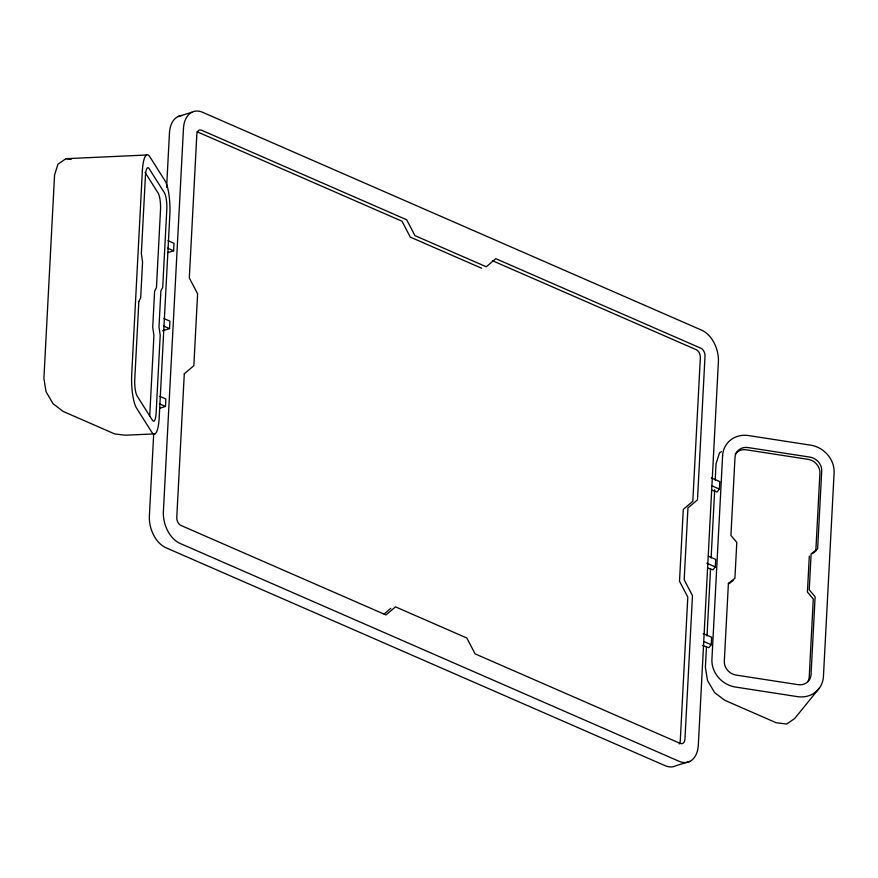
<?xml version="1.0" encoding="UTF-8"?>
<svg xmlns="http://www.w3.org/2000/svg" width="878" height="878" viewBox="0 0 878 878"><rect width="100%" height="100%" fill="white"/><g stroke="black" fill="none" stroke-linecap="round" stroke-linejoin="round"><path stroke-width="1.32" d="M153.694 433.897L149.381 516.012A25.846 16.901 72.7 0 0 165.964 547.751L665.217 765.726A25.846 16.901 72.7 0 0 675.939 765.726L689.943 761.358M166.601 187.552L169.465 132.808A25.846 16.901 72.7 0 1 181.647 115.49M159.642 408.27L165.459 406.459L165.854 398.974L159.829 396.34M162.562 330.797L169.542 328.613L169.926 321.139L163.901 318.505M167.797 252.59L173.614 250.779L174.009 243.294L167.983 240.66M706.461 646.834L705.385 667.335L707.514 680.516L714.593 692.566L724.723 700.271L776.196 722.748L786.655 724.032L794.656 718.555L819.481 687.968M707.031 635.902L710.543 568.955M711.114 558.024L714.692 489.715M715.197 480.156L716.053 463.76L719.444 452.982L721.442 451.61M702.4 645.385L708.831 647.679L711.224 644.737L711.619 637.252L703.179 633.576M707.767 568.011L712.914 569.844L715.307 566.903L715.691 559.418L708.469 556.257M711.849 490.176L716.997 492.009L719.378 489.068L719.773 481.583L711.345 477.895M809.307 556.114L807.431 592.035L813.302 598.983L809.231 676.828A12.929 11.568 39.1 0 1 807.892 681.547M815.816 551.088L819.898 473.242A12.929 11.568 39.1 0 0 808.133 459.359L746.19 449.777A12.929 11.568 39.1 0 0 735.149 454.113M384.158 613.974L390.831 608.311M728.751 583.903L733.097 580.556M812.567 553.601L814.729 551.922M146.516 155L65.949 158.698L57.959 164.175L54.568 174.952L43.9 378.528L46.029 391.709L53.108 403.759L63.238 411.464L114.711 433.941L125.17 435.225L155.044 433.853M177.839 116.642L191.843 112.274M65.949 158.698L71.184 159.346M196.946 131.689L402.003 221.223L410.289 237.093L481.616 268.229M492.404 260.689L696.21 349.674A6.464 4.225 72.7 0 1 700.348 357.609L692.819 501.305L683.282 509.394L679.517 581.236L687.803 597.106L680.263 740.812A6.464 4.225 72.7 0 1 679.232 743.951M167.588 248.145L173.614 250.779M712.157 485.907L719.378 489.068M163.517 325.99L169.542 328.613M706.867 563.215L715.307 566.903M159.434 403.825L165.459 406.459M703.991 641.588L711.224 644.737M145.013 172.329L158.095 193.017A12.929 3.062 87.4 0 1 160.52 209.82L156.449 287.655L154.605 291.233L152.728 327.165L153.935 335.561L149.853 413.395A12.929 3.062 87.4 0 1 149.589 416.337M142.368 170.914L131.7 374.5A25.846 6.124 87.4 0 0 136.551 408.094L151.817 432.239A25.846 6.124 87.4 0 0 159.181 417.939L169.849 214.364A25.846 6.124 87.4 0 0 164.998 180.758L149.732 156.624A25.846 6.124 87.4 0 0 142.368 170.914M138.834 301.483L134.762 379.318A12.929 3.062 87.4 0 0 137.188 396.121L152.443 420.255A12.929 3.062 87.4 0 0 156.13 413.11L160.202 335.275L158.995 326.868L160.883 290.947L162.715 287.369L166.798 209.535A12.929 3.062 87.4 0 0 164.373 192.732L149.106 168.598A12.929 3.062 87.4 0 0 145.43 175.743L141.347 253.588L142.554 261.984L140.678 297.905L138.834 301.483M183.469 128.44L163.385 511.644A25.846 16.901 72.7 0 0 179.968 543.383L679.221 761.358A25.846 16.901 72.7 0 0 698.306 745.192L718.391 361.988A25.846 16.901 72.7 0 0 701.818 330.249L202.555 112.274A25.846 16.901 72.7 0 0 183.469 128.44M184.292 373.787L176.763 517.482A6.464 4.225 72.7 0 0 180.901 525.417L385.958 614.94L395.506 606.863L466.822 637.999L475.108 653.869L680.165 743.392A6.464 4.225 72.7 0 0 684.939 739.353L692.468 595.646L684.181 579.787L687.946 507.934L697.483 499.845L705.023 356.15A6.464 4.225 72.7 0 0 700.874 348.215L495.818 258.692L486.28 266.769L414.954 235.633L406.668 219.763L201.622 130.24A6.464 4.225 72.7 0 0 196.848 134.279L189.319 277.986L197.605 293.845L193.84 365.698L184.292 373.787M722.605 455.693L711.926 659.268A25.846 23.146 39.1 0 0 735.457 687.046L797.4 696.627A25.846 23.146 39.1 0 0 823.432 676.51L834.1 472.924A25.846 23.146 39.1 0 0 810.581 445.146L748.638 435.576A25.846 23.146 39.1 0 0 722.605 455.693M728.4 583.343L724.317 661.189A12.929 11.568 39.1 0 0 736.082 675.072L798.025 684.653A12.929 11.568 39.1 0 0 811.042 674.589L815.124 596.755L809.242 589.807L811.118 553.886L817.627 548.849L821.709 471.014A12.929 11.568 39.1 0 0 809.955 457.12L748.001 447.55A12.929 11.568 39.1 0 0 734.985 457.614L730.913 535.448L736.796 542.395L734.908 578.317L728.4 583.343"/></g></svg>
